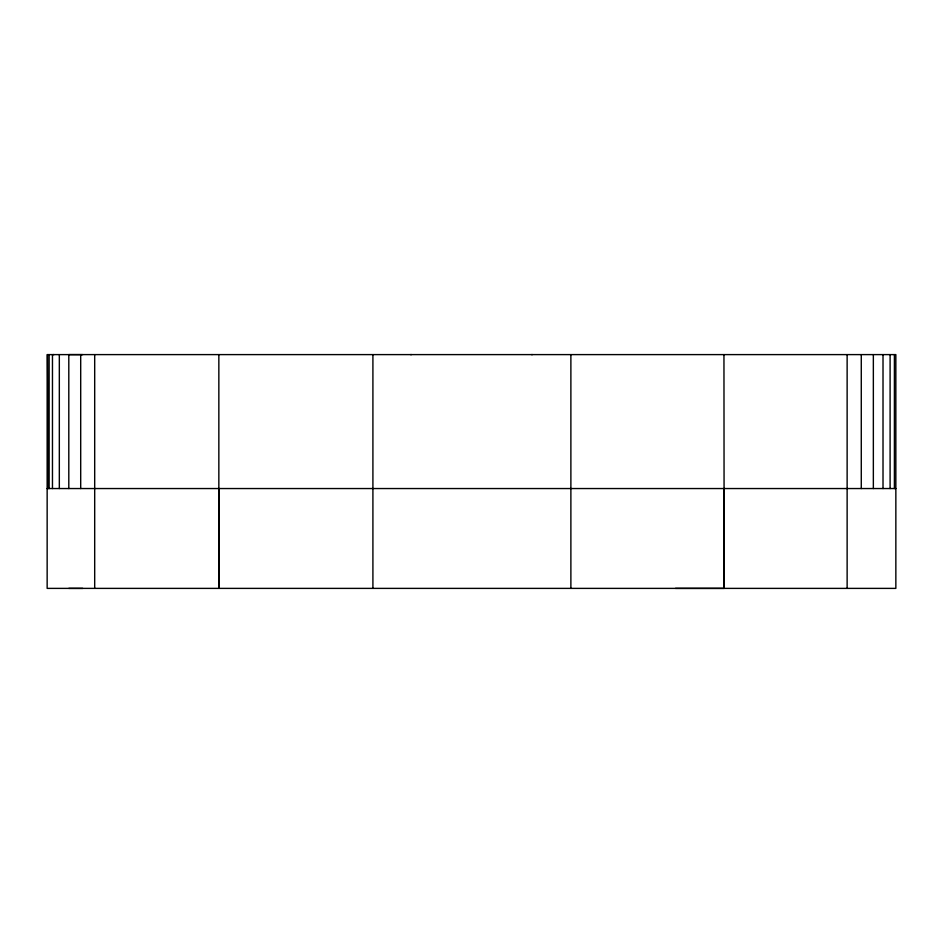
<?xml version="1.0" encoding="UTF-8"?>
<svg xmlns="http://www.w3.org/2000/svg" width="943" height="943" viewBox="0 0 943 943"><rect width="100%" height="100%" fill="white"/><g stroke="black" fill="none" stroke-linecap="round" stroke-linejoin="round"><path stroke-width="1.41" d="M47.15 488.545L47.15 588.385L895.85 588.385L895.85 354.603L68.804 354.603L68.804 488.545L47.15 488.545L47.15 354.603L82.76 354.627M48.105 488.545L47.61 354.603M94.689 588.385L94.689 354.603M218.847 488.545L218.847 588.385L218.847 354.603M724.153 488.533L723.953 588.385M847.132 588.385L847.132 354.603M410.618 354.603L411.454 354.603M68.804 488.545L895.85 488.545M68.804 588.385L82.76 588.397M53.35 354.603L54.01 354.603M723.953 354.603L724.153 588.385L675.459 588.385M531.557 354.603L532.382 354.603M894.4 354.603L894.4 488.545M890.098 354.603L890.098 488.545M883.013 354.603L883.013 488.545M873.348 354.603L873.348 488.545M861.277 354.603L861.277 488.545M570.88 354.603L570.88 588.385M372.909 354.603L372.909 588.385M80.697 354.603L80.697 488.545M59.326 354.603L59.326 488.545M52.466 354.603L52.466 488.545M49.13 354.603L49.13 488.545"/></g></svg>
